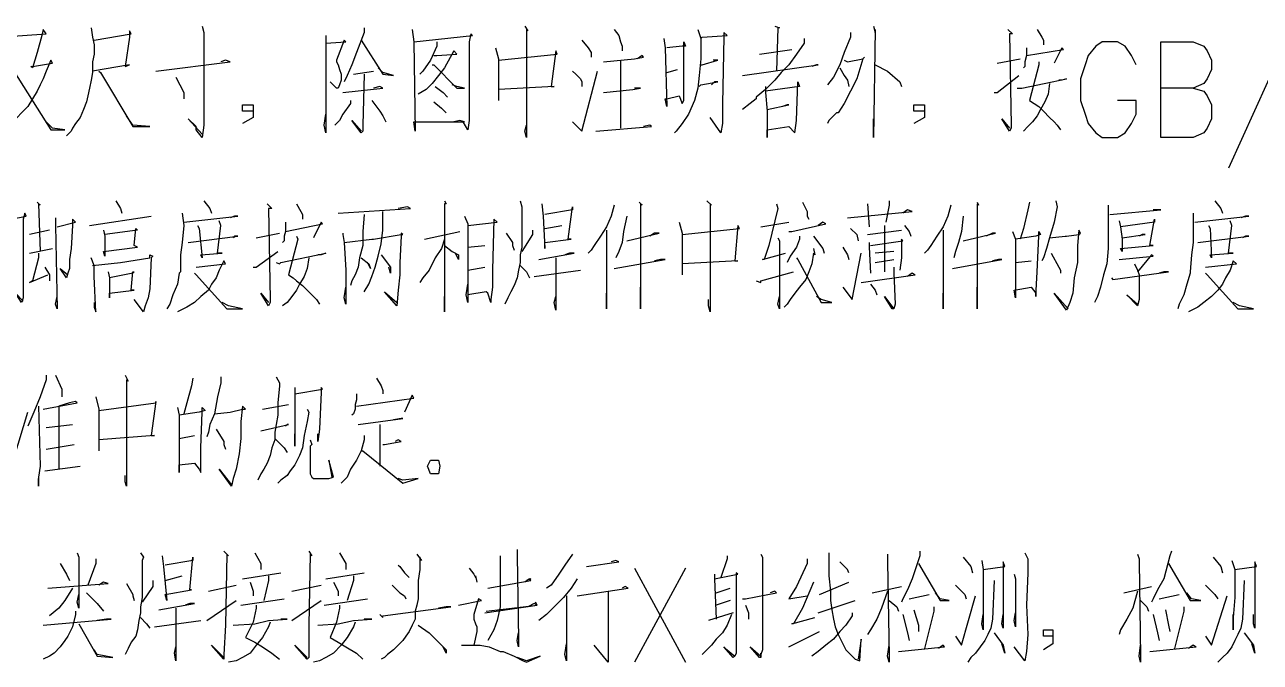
# Model space of a CAD drawing. Header units: millimetres. Extents: x -830 to 4759, y -3917 to 4295.
# Drawn here: x 3325 to 3847, y 3192 to 3461 of the extents above; entities that cross this region are included whole.
import ezdxf

# ---------------------------------------------------------------- set-up
doc = ezdxf.new("R2010")
doc.units = ezdxf.units.MM
doc.layers.add('1', color=7, linetype='Continuous')

msp = doc.modelspace()

# ---------------------------------------------------------------- linework, layer by layer
at = {"layer": '1', "color": 0, "lineweight": 25}
for points in [[(3314.21, 3456.11), (3334.41, 3457.41), (3333.1, 3459.37), (3332.45, 3456.76), (3330.5, 3449.6), (3328.54, 3443.08), (3327.89, 3443.73), (3328.54, 3443.73), (3337.01, 3445.03), (3336.36, 3446.34), (3334.41, 3441.78), (3333.1, 3438.52), (3331.8, 3435.91), (3330.5, 3433.31), (3328.54, 3430.05), (3326.59, 3426.79), (3323.98, 3424.18), (3322.03, 3422.23), (3319.42, 3419.62), (3316.16, 3417.67), (3314.21, 3415.71)], [(3353.3, 3460.02), (3353.95, 3456.11), (3354.61, 3452.85), (3354.61, 3448.94), (3353.95, 3445.69), (3353.95, 3441.12), (3353.3, 3437.87), (3352.65, 3434.61), (3352, 3431.35), (3351.35, 3428.74), (3350.04, 3425.49), (3348.74, 3422.23), (3346.79, 3419.62), (3345.48, 3417.67), (3344.83, 3416.36), (3342.88, 3414.41)], [(3354.61, 3454.81), (3370.24, 3457.41), (3369.59, 3458.72), (3369.59, 3456.11), (3367.64, 3443.73), (3369.59, 3444.38), (3353.95, 3441.78)], [(3400.22, 3460.67), (3400.87, 3458.07), (3400.87, 3419.62), (3400.87, 3418.97), (3400.22, 3413.76), (3397.61, 3417.02), (3397.61, 3418.32), (3394.35, 3421.58), (3400.22, 3415.06)], [(3468.64, 3460.02), (3468.64, 3458.07), (3465.38, 3449.6), (3463.42, 3444.38), (3461.47, 3439.82), (3460.16, 3437.22)], [(3488.83, 3459.37), (3489.49, 3454.16), (3490.14, 3416.36), (3489.49, 3420.27), (3510.99, 3420.27), (3509.03, 3420.93), (3506.43, 3420.27)], [(3536.4, 3460.67), (3537.7, 3458.72), (3537.05, 3459.37), (3537.05, 3413.76), (3536.4, 3416.36), (3537.05, 3418.97)], [(3574.19, 3459.37), (3576.15, 3456.76), (3576.8, 3454.16), (3577.45, 3452.2), (3577.45, 3450.25)], [(3609.38, 3459.37), (3610.68, 3455.46), (3610.68, 3446.99), (3610.03, 3439.82), (3609.38, 3434.61), (3608.08, 3429.4), (3605.47, 3423.53), (3602.86, 3419.62), (3600.26, 3416.36), (3599.61, 3415.71)], [(3641.96, 3460.67), (3643.92, 3460.02), (3643.26, 3460.02), (3642.61, 3441.78)], [(3683.66, 3460.67), (3684.31, 3458.07), (3684.31, 3459.37), (3683.66, 3413.76), (3683.66, 3417.02), (3683.66, 3421.58)], [(3740.35, 3459.37), (3742.31, 3457.41), (3741, 3457.41), (3741.66, 3418.97), (3741.66, 3417.67), (3741, 3416.36), (3737.75, 3421.58), (3741, 3417.67)], [(3752.73, 3459.37), (3754.69, 3456.11), (3755.34, 3454.81), (3755.34, 3452.85)], [(3860.9, 3461.32), (3833.53, 3400.73)], [(3452.35, 3456.76), (3452.35, 3452.85), (3452.35, 3415.71), (3451.69, 3418.97), (3452.35, 3423.53)], [(3452.35, 3453.51), (3460.82, 3454.16), (3460.16, 3454.81), (3456.91, 3446.34), (3456.91, 3445.69), (3457.56, 3444.38), (3458.21, 3442.43), (3458.86, 3440.47), (3458.86, 3437.87), (3458.21, 3435.91), (3457.56, 3434.61), (3456.91, 3434.61), (3454.3, 3437.22)], [(3467.33, 3454.81), (3476.45, 3440.47), (3481.02, 3439.82), (3476.45, 3441.12), (3474.5, 3443.08)], [(3489.49, 3454.16), (3514.25, 3456.76), (3513.6, 3457.41), (3512.94, 3454.16), (3512.94, 3420.93), (3512.29, 3417.02), (3510.34, 3420.27)], [(3499.26, 3454.16), (3499.26, 3452.2), (3496.65, 3446.34), (3493.4, 3441.78), (3492.09, 3440.47)], [(3560.51, 3454.81), (3563.12, 3451.55), (3564.42, 3449.6), (3564.42, 3447.64)], [(3595.05, 3455.46), (3595.7, 3451.55), (3596.35, 3426.79), (3595.7, 3430.05), (3596.35, 3430.05), (3601.56, 3431.35), (3602.86, 3428.09), (3603.52, 3429.4), (3603.52, 3441.78), (3603.52, 3454.16), (3604.17, 3452.2), (3602.86, 3452.2), (3596.35, 3451.55)], [(3610.68, 3455.46), (3611.34, 3456.11), (3621.76, 3456.76), (3620.46, 3458.07), (3620.46, 3456.11), (3619.81, 3428.09), (3619.81, 3423.53), (3619.81, 3419.62), (3619.15, 3415.71), (3614.59, 3422.23)], [(3654.34, 3455.46), (3654.34, 3453.51), (3651.08, 3448.94), (3647.83, 3444.38), (3644.57, 3441.12), (3641.96, 3437.87), (3638.05, 3433.96), (3634.14, 3430.7), (3634.14, 3430.05), (3631.54, 3428.09), (3628.28, 3425.49)], [(3673.89, 3458.07), (3673.89, 3456.11), (3671.28, 3449.6), (3669.33, 3444.38), (3666.72, 3439.17), (3664.12, 3435.91)], [(3794.44, 3444.38), (3792.48, 3448.29), (3789.87, 3452.2), (3786.62, 3454.16), (3780.1, 3454.16), (3777.49, 3452.2), (3774.24, 3448.29), (3772.93, 3444.38), (3770.98, 3438.52), (3770.98, 3429.4), (3772.93, 3423.53), (3774.24, 3419.62), (3777.49, 3415.71), (3780.1, 3413.76), (3786.62, 3413.76), (3789.87, 3415.71), (3792.48, 3419.62), (3794.44, 3423.53), (3794.44, 3429.4), (3786.62, 3429.4)], [(3818.54, 3434.61), (3823.11, 3433.31), (3824.41, 3431.35), (3826.36, 3427.44), (3826.36, 3421.58), (3824.41, 3417.67), (3823.11, 3415.71), (3818.54, 3413.76), (3804.86, 3413.76), (3804.86, 3454.16), (3818.54, 3454.16), (3823.11, 3452.2), (3824.41, 3450.25), (3826.36, 3446.34), (3826.36, 3442.43), (3824.41, 3438.52), (3823.11, 3436.56), (3818.54, 3434.61), (3804.86, 3434.61)], [(3497.96, 3448.29), (3499.26, 3448.29), (3507.73, 3448.94), (3506.43, 3450.25), (3502.52, 3443.08), (3499.91, 3439.82), (3497.31, 3436.56), (3494.7, 3433.96), (3491.44, 3432)], [(3524.02, 3451.55), (3525.32, 3446.99), (3525.32, 3433.31), (3525.32, 3429.4)], [(3525.32, 3446.34), (3550.09, 3448.94), (3549.43, 3450.25), (3547.48, 3435.26), (3548.78, 3435.26), (3525.32, 3433.96)], [(3569.63, 3445.69), (3582.67, 3446.99), (3586.57, 3447.64), (3585.92, 3448.29), (3583.97, 3446.99)], [(3635.44, 3448.94), (3649.13, 3450.9)], [(3748.17, 3451.55), (3748.17, 3448.29), (3747.52, 3445.69), (3747.52, 3443.73), (3746.87, 3443.08)], [(3748.17, 3448.29), (3763.81, 3450.9), (3763.16, 3451.55), (3759.9, 3445.03)], [(3380.67, 3441.78), (3411.95, 3445.69), (3409.99, 3446.34), (3408.04, 3445.69)], [(3497.31, 3444.38), (3497.96, 3444.38), (3507.73, 3434.61), (3510.99, 3434.61), (3507.73, 3435.26), (3505.78, 3435.91)], [(3576.8, 3446.34), (3576.8, 3417.67)], [(3610.68, 3444.38), (3611.34, 3444.38), (3617.85, 3446.34), (3617.2, 3446.34), (3615.9, 3446.34)], [(3628.28, 3439.82), (3660.21, 3444.38), (3659.55, 3444.38), (3657.6, 3443.73)], [(3671.28, 3446.34), (3672.59, 3445.69), (3679.1, 3446.99), (3679.75, 3447.64), (3679.1, 3446.99), (3676.5, 3438.52), (3673.89, 3433.31), (3671.28, 3428.09), (3668.68, 3424.18), (3668.02, 3424.18), (3664.77, 3420.93), (3664.12, 3419.62)], [(3669.33, 3443.08), (3671.28, 3439.82), (3672.59, 3437.87), (3673.24, 3435.26)], [(3684.31, 3444.38), (3689.53, 3441.78), (3694.74, 3437.22), (3695.39, 3435.26)], [(3735.79, 3445.03), (3745.57, 3446.99)], [(3753.38, 3445.69), (3753.38, 3444.38), (3749.47, 3429.4), (3751.43, 3428.09), (3753.38, 3426.79), (3755.34, 3424.83), (3757.95, 3422.23), (3759.9, 3420.27), (3761.2, 3418.97), (3762.51, 3417.02)], [(3320.72, 3441.78), (3336.36, 3417.02), (3342.22, 3417.02), (3337.01, 3417.67), (3336.36, 3418.32), (3333.75, 3420.93)], [(3356.56, 3441.78), (3357.21, 3441.12), (3370.9, 3418.32), (3371.55, 3418.32), (3378.06, 3418.32), (3370.9, 3418.97), (3368.29, 3422.88)], [(3389.14, 3439.17), (3392.4, 3432.65), (3392.4, 3430.05)], [(3468.64, 3440.47), (3467.98, 3418.97), (3467.98, 3416.36), (3467.33, 3415.71), (3463.42, 3420.93), (3467.33, 3416.36)], [(3464.07, 3440.47), (3472.54, 3441.78)], [(3556.6, 3441.78), (3557.9, 3440.47), (3559.86, 3438.52), (3560.51, 3437.22), (3560.51, 3435.26)], [(3556.6, 3420.27), (3560.51, 3416.36), (3567.03, 3441.78)], [(3596.35, 3441.12), (3600.91, 3442.43)], [(3734.49, 3432.65), (3735.79, 3432.65), (3744.91, 3439.82)], [(3744.26, 3434.61), (3745.57, 3434.61), (3746.22, 3434.61), (3765.11, 3438.52), (3763.16, 3437.87), (3761.86, 3437.87)], [(3459.51, 3432.65), (3476.45, 3434.61), (3475.15, 3435.26), (3472.54, 3434.61)], [(3498.61, 3435.26), (3501.87, 3432.65), (3503.82, 3430.7)], [(3569.63, 3432.65), (3582.01, 3433.96), (3585.27, 3434.61), (3583.97, 3434.61), (3582.67, 3434.61)], [(3610.03, 3435.26), (3610.68, 3435.91), (3617.85, 3437.22), (3616.55, 3437.22), (3615.25, 3435.91)], [(3638.05, 3435.26), (3638.05, 3432.65), (3638.7, 3424.83), (3638.7, 3413.76), (3638.7, 3417.02), (3647.83, 3418.32), (3650.43, 3415.71), (3651.08, 3420.93), (3651.73, 3437.22), (3652.39, 3435.26), (3638.05, 3433.31)], [(3757.95, 3436.56), (3757.29, 3432), (3755.99, 3428.74), (3754.04, 3425.49), (3752.73, 3422.88), (3750.78, 3420.27), (3748.82, 3418.32), (3746.87, 3416.36)], [(3421.72, 3424.83), (3417.16, 3424.83), (3417.16, 3427.44), (3421.72, 3427.44), (3421.72, 3422.23), (3417.16, 3419.62)], [(3462.77, 3429.4), (3462.77, 3428.09), (3459.51, 3423.53), (3458.21, 3420.93), (3456.25, 3418.97)], [(3471.89, 3429.4), (3475.15, 3424.83), (3476.45, 3422.88), (3477.76, 3420.27)], [(3497.96, 3428.74), (3501.22, 3426.14), (3503.17, 3424.18)], [(3638.7, 3425.49), (3647.83, 3427.44), (3647.17, 3427.44), (3645.22, 3426.79)], [(3705.17, 3424.83), (3700.6, 3424.83), (3700.6, 3427.44), (3705.17, 3427.44), (3705.17, 3422.23), (3700.6, 3419.62)], [(3566.38, 3416.36), (3589.83, 3418.32), (3589.18, 3418.97), (3586.57, 3418.32)], [(3330.5, 3386.39), (3331.8, 3385.09), (3331.15, 3385.74), (3331.8, 3365.54)], [(3363.73, 3387.04), (3365.68, 3383.78), (3366.33, 3381.83)], [(3400.87, 3387.04), (3403.48, 3383.78), (3404.13, 3381.83)], [(3427.58, 3385.74), (3429.54, 3383.78), (3428.24, 3383.78), (3428.89, 3345.34), (3428.89, 3344.04), (3428.24, 3342.73), (3424.98, 3347.95), (3428.24, 3344.04)], [(3439.96, 3385.74), (3441.92, 3382.48), (3442.57, 3381.18), (3442.57, 3379.22)], [(3502.52, 3387.04), (3503.17, 3385.74), (3502.52, 3385.74), (3502.52, 3340.13), (3502.52, 3343.38), (3502.52, 3346.64)], [(3534.45, 3387.04), (3535.1, 3384.44), (3535.1, 3383.78), (3535.1, 3372.71), (3535.1, 3367.49), (3534.45, 3364.24), (3534.45, 3360.98), (3533.8, 3357.72), (3533.14, 3354.46), (3531.84, 3351.2), (3530.54, 3348.6), (3529.23, 3345.99), (3527.93, 3343.38)], [(3543.57, 3385.74), (3544.22, 3380.53), (3544.87, 3366.84), (3544.87, 3369.45), (3555.95, 3370.75), (3554.65, 3370.75), (3556.6, 3384.44), (3556.6, 3383.13), (3544.87, 3381.18)], [(3584.62, 3386.39), (3585.92, 3385.09), (3585.27, 3385.74), (3585.27, 3341.43), (3585.27, 3344.69), (3585.27, 3350.55)], [(3613.29, 3387.04), (3615.25, 3385.09), (3614.59, 3385.74), (3614.59, 3340.13), (3613.94, 3342.73), (3613.94, 3345.34)], [(3642.61, 3385.74), (3643.26, 3383.78), (3639.35, 3368.15), (3637.4, 3362.28), (3636.75, 3362.28), (3646.52, 3364.89)], [(3653.69, 3386.39), (3655.64, 3382.48), (3655.64, 3380.53), (3656.3, 3379.22)], [(3681.06, 3385.74), (3681.71, 3375.96)], [(3690.18, 3387.04), (3690.18, 3385.09), (3688.88, 3377.92)], [(3727.32, 3386.39), (3727.97, 3385.09), (3727.32, 3385.74), (3727.32, 3341.43), (3727.32, 3344.69), (3727.32, 3350.55)], [(3749.47, 3386.39), (3748.82, 3383.13), (3746.87, 3375.31), (3745.57, 3370.75)], [(3760.55, 3387.04), (3761.2, 3384.44), (3759.9, 3377.92), (3757.95, 3371.4), (3756.64, 3366.84), (3755.34, 3362.93), (3754.69, 3361.63)], [(3827.67, 3387.04), (3830.27, 3383.78), (3830.92, 3381.83)], [(3319.42, 3379.22), (3325.93, 3380.53), (3325.28, 3381.83), (3324.63, 3379.22), (3324.63, 3347.95), (3324.63, 3345.99), (3323.98, 3344.04), (3321.37, 3347.95), (3324.63, 3344.69)], [(3352.65, 3376.62), (3378.71, 3380.53)], [(3391.75, 3381.83), (3392.4, 3376.62), (3391.75, 3369.45), (3391.09, 3364.24), (3391.09, 3357.07), (3390.44, 3356.42), (3389.79, 3351.86), (3387.84, 3347.29), (3386.53, 3343.38), (3385.23, 3341.43)], [(3392.4, 3377.92), (3415.2, 3380.53), (3413.9, 3380.53), (3411.95, 3379.87)], [(3457.56, 3381.83), (3488.18, 3383.78), (3486.88, 3384.44), (3482.97, 3383.78)], [(3468.64, 3381.18), (3467.98, 3374.01), (3467.98, 3368.15), (3466.68, 3362.93), (3466.03, 3359.02), (3464.73, 3355.77), (3463.42, 3353.16), (3462.77, 3351.2)], [(3468.64, 3348.6), (3470.59, 3351.86), (3471.89, 3355.11), (3473.2, 3359.02), (3474.5, 3363.58), (3475.8, 3368.8), (3476.45, 3374.66), (3476.45, 3382.48)], [(3510.99, 3380.53), (3512.29, 3377.27), (3512.29, 3344.04), (3511.64, 3347.29), (3512.29, 3351.86)], [(3574.19, 3385.09), (3572.89, 3380.53), (3570.94, 3375.96), (3568.33, 3372.06), (3565.72, 3368.15), (3564.42, 3366.19), (3563.12, 3364.89)], [(3579.41, 3380.53), (3578.1, 3374.01), (3577.45, 3369.45), (3576.15, 3365.54), (3574.85, 3362.93)], [(3672.59, 3379.87), (3699.95, 3382.48), (3698, 3383.13), (3696.04, 3381.83)], [(3716.24, 3385.09), (3714.94, 3380.53), (3712.99, 3375.96), (3710.38, 3372.06), (3707.77, 3368.15), (3706.47, 3366.19), (3705.17, 3364.89)], [(3721.46, 3380.53), (3720.8, 3374.01), (3719.5, 3369.45), (3718.2, 3365.54), (3717.55, 3362.93)], [(3782.71, 3385.09), (3782.71, 3380.53), (3782.71, 3373.36), (3782.71, 3366.84), (3782.05, 3360.33), (3780.75, 3355.77), (3779.45, 3350.55), (3778.15, 3346.64), (3776.84, 3344.04)], [(3783.36, 3381.18), (3804.86, 3383.13), (3803.56, 3383.13), (3801.6, 3383.13)], [(3818.54, 3381.83), (3818.54, 3376.62), (3818.54, 3369.45), (3817.89, 3364.24), (3817.24, 3357.07), (3817.24, 3356.42), (3815.94, 3351.86), (3814.63, 3347.29), (3812.68, 3343.38), (3812.03, 3341.43)], [(3819.2, 3377.92), (3842, 3380.53), (3840.7, 3380.53), (3838.74, 3379.87)], [(3338.32, 3379.87), (3338.32, 3376.62), (3338.97, 3341.43), (3338.32, 3343.38), (3338.97, 3346.64)], [(3338.97, 3375.96), (3346.79, 3377.92), (3345.48, 3379.22), (3345.48, 3376.62), (3344.83, 3366.84), (3344.18, 3362.28), (3344.18, 3358.37), (3343.53, 3356.42), (3342.88, 3354.46), (3340.27, 3358.37), (3343.53, 3355.77)], [(3358.51, 3374.66), (3359.17, 3372.06), (3359.17, 3363.58), (3358.51, 3365.54), (3372.85, 3367.49), (3371.55, 3368.15), (3372.2, 3375.31), (3372.85, 3374.66), (3359.17, 3372.71)], [(3398.26, 3376.62), (3398.91, 3375.31), (3400.22, 3362.93), (3399.57, 3364.24), (3408.69, 3364.89), (3406.73, 3364.89), (3408.04, 3376.62), (3407.38, 3378.57)], [(3435.4, 3377.92), (3435.4, 3374.01), (3434.75, 3372.06), (3434.75, 3370.1), (3434.1, 3369.45)], [(3435.4, 3374.01), (3451.04, 3377.27), (3450.39, 3377.92), (3447.13, 3371.4)], [(3512.29, 3376.62), (3524.67, 3377.92), (3523.37, 3379.22), (3522.72, 3357.72), (3522.72, 3350.55), (3522.07, 3345.34), (3522.07, 3344.04), (3520.76, 3347.95), (3520.11, 3348.6), (3512.29, 3347.29)], [(3544.87, 3375.31), (3552.04, 3376.62)], [(3601.56, 3377.92), (3602.86, 3373.36), (3602.86, 3359.67), (3602.86, 3355.77)], [(3602.86, 3372.71), (3626.97, 3375.31), (3626.32, 3376.62), (3625.02, 3361.63), (3626.32, 3361.63), (3602.86, 3360.33)], [(3636.1, 3375.96), (3647.83, 3377.92)], [(3647.83, 3374.01), (3648.48, 3374.01), (3649.13, 3374.01), (3663.46, 3377.27), (3662.16, 3377.92), (3660.21, 3376.62)], [(3673.89, 3375.31), (3676.5, 3372.71), (3677.15, 3370.1)], [(3688.22, 3376.62), (3688.22, 3357.07)], [(3696.7, 3376.62), (3698.65, 3374.01), (3699.3, 3372.06)], [(3787.27, 3378.57), (3787.92, 3375.96), (3788.57, 3370.75), (3788.57, 3365.54), (3787.92, 3366.84), (3801.6, 3368.15), (3800.3, 3368.15), (3802.25, 3379.22), (3802.25, 3377.92), (3787.92, 3375.96)], [(3825.06, 3376.62), (3825.71, 3375.31), (3826.36, 3362.93), (3825.71, 3364.24), (3835.49, 3364.89), (3833.53, 3364.89), (3834.83, 3376.62), (3834.18, 3378.57)], [(3335.71, 3374.66), (3327.24, 3372.71)], [(3394.35, 3369.45), (3415.2, 3372.06), (3413.9, 3372.06), (3413.25, 3371.4)], [(3423.02, 3371.4), (3432.8, 3373.36)], [(3439.96, 3372.06), (3440.62, 3370.75), (3436.71, 3355.77), (3438.66, 3354.46), (3439.96, 3353.16), (3442.57, 3351.2), (3445.18, 3348.6), (3447.13, 3346.64), (3448.44, 3345.34), (3449.74, 3343.38)], [(3459.51, 3373.36), (3459.51, 3372.71), (3460.16, 3369.45), (3460.82, 3357.72), (3460.82, 3347.95), (3460.82, 3343.38), (3460.16, 3345.99), (3460.82, 3350.55)], [(3460.16, 3369.45), (3471.89, 3370.75), (3472.54, 3370.75), (3484.27, 3372.71), (3484.93, 3372.71), (3484.27, 3373.36), (3484.27, 3372.06), (3483.62, 3360.98), (3483.62, 3355.77), (3482.97, 3349.25), (3482.32, 3342.73), (3477.11, 3348.6), (3482.32, 3344.04)], [(3502.52, 3370.75), (3501.22, 3366.84), (3498.61, 3362.93), (3496, 3357.72), (3493.4, 3354.46), (3492.09, 3352.51)], [(3494.05, 3370.75), (3509.03, 3374.01)], [(3528.58, 3373.36), (3531.19, 3369.45), (3531.19, 3368.15), (3531.84, 3366.19)], [(3539.66, 3374.66), (3539.66, 3372.71), (3535.1, 3365.54)], [(3570.94, 3374.66), (3570.94, 3352.51), (3570.94, 3345.99), (3570.94, 3341.43), (3570.94, 3344.04), (3570.94, 3347.95)], [(3579.41, 3370.1), (3593.09, 3373.36), (3591.14, 3373.36), (3589.18, 3372.06)], [(3643.26, 3371.4), (3643.92, 3370.1), (3643.92, 3341.43), (3643.26, 3343.38), (3643.92, 3346.64)], [(3652.39, 3372.06), (3652.39, 3370.75), (3651.08, 3367.49), (3648.48, 3363.58), (3647.17, 3360.98)], [(3658.25, 3372.06), (3662.16, 3366.84), (3662.81, 3364.89)], [(3681.06, 3372.71), (3695.39, 3374.66)], [(3682.36, 3368.15), (3696.04, 3370.1), (3695.39, 3370.75), (3695.39, 3362.93), (3694.74, 3357.72)], [(3712.99, 3374.66), (3712.99, 3352.51), (3712.99, 3345.99), (3712.99, 3341.43), (3712.99, 3344.04), (3712.99, 3347.95)], [(3721.46, 3370.1), (3735.14, 3373.36), (3733.84, 3373.36), (3731.23, 3372.06)], [(3742.31, 3374.01), (3743.61, 3370.75), (3743.61, 3361.63), (3743.61, 3353.81), (3743.61, 3345.99), (3742.96, 3349.25), (3750.13, 3350.55), (3752.08, 3347.95), (3752.08, 3346.64), (3752.73, 3357.07), (3753.38, 3372.06), (3753.38, 3374.01), (3754.04, 3372.71), (3752.08, 3372.06), (3743.61, 3370.75)], [(3757.95, 3371.4), (3764.46, 3372.06), (3765.11, 3372.06), (3770.33, 3372.71), (3770.98, 3373.36), (3770.33, 3374.66), (3769.67, 3368.15), (3769.67, 3360.98), (3768.37, 3354.46), (3767.72, 3347.95), (3766.42, 3344.04), (3765.11, 3340.78), (3759.9, 3347.95), (3765.76, 3341.43)], [(3788.57, 3371.4), (3798.34, 3372.71), (3797.04, 3372.71), (3795.74, 3372.06)], [(3820.5, 3369.45), (3842, 3372.06), (3840.7, 3372.06), (3839.4, 3371.4)], [(3327.24, 3364.89), (3337.01, 3366.84)], [(3331.15, 3364.89), (3331.15, 3362.93), (3328.54, 3353.16), (3327.24, 3352.51), (3335.06, 3355.77)], [(3421.72, 3359.02), (3423.02, 3359.02), (3432.15, 3365.54)], [(3431.49, 3360.98), (3432.8, 3360.33), (3433.45, 3360.98), (3452.35, 3364.89), (3450.39, 3364.24), (3449.09, 3364.24)], [(3502.52, 3368.15), (3505.78, 3365.54), (3508.38, 3364.24), (3508.38, 3362.28), (3507.08, 3364.89)], [(3512.29, 3367.49), (3519.46, 3368.15)], [(3542.27, 3362.28), (3557.25, 3364.89), (3555.3, 3364.89), (3553.34, 3364.24)], [(3658.25, 3366.84), (3658.9, 3364.24), (3658.25, 3364.89), (3657.6, 3360.33), (3656.3, 3357.07), (3654.99, 3353.81), (3652.39, 3350.55), (3650.43, 3347.95), (3648.48, 3345.34), (3647.17, 3343.38), (3645.87, 3342.08)], [(3670.63, 3367.49), (3672.59, 3364.24), (3673.24, 3362.28)], [(3670.63, 3350.55), (3674.54, 3345.34), (3678.45, 3364.89)], [(3681.71, 3369.45), (3681.71, 3367.49), (3682.36, 3356.42)], [(3692.13, 3365.54), (3684.31, 3364.89)], [(3758.6, 3364.89), (3761.86, 3359.02), (3762.51, 3357.72), (3762.51, 3356.42)], [(3354.61, 3344.04), (3354.61, 3342.08), (3355.26, 3340.13), (3354.61, 3355.11), (3354.61, 3359.67), (3353.3, 3362.93)], [(3353.95, 3359.67), (3365.68, 3360.98), (3378.06, 3362.93), (3378.06, 3364.24), (3379.37, 3363.58), (3378.71, 3362.93), (3378.06, 3349.9), (3377.41, 3345.99), (3376.11, 3342.73), (3375.46, 3340.13), (3371.55, 3345.34)], [(3397.61, 3359.02), (3409.99, 3360.33), (3409.34, 3361.63), (3407.38, 3357.72), (3406.08, 3354.46), (3404.13, 3351.86), (3402.82, 3349.25), (3399.57, 3346.64), (3396.96, 3344.04), (3393.7, 3342.08), (3389.79, 3340.13)], [(3445.18, 3362.93), (3444.53, 3358.37), (3443.22, 3355.11), (3441.27, 3351.86), (3439.96, 3349.25), (3438.01, 3346.64), (3436.06, 3344.04), (3434.1, 3342.73)], [(3467.33, 3362.93), (3470.59, 3360.33), (3471.24, 3358.37), (3469.94, 3360.98)], [(3475.8, 3364.24), (3479.71, 3359.02), (3479.71, 3356.42), (3479.06, 3359.02)], [(3534.45, 3359.67), (3537.05, 3357.07), (3538.36, 3354.46)], [(3549.43, 3362.93), (3549.43, 3340.78), (3548.78, 3344.04), (3549.43, 3346.64)], [(3574.19, 3358.37), (3595.7, 3362.28), (3593.74, 3362.28), (3591.14, 3361.63)], [(3651.08, 3362.93), (3651.73, 3362.28), (3661.51, 3344.04), (3666.07, 3344.04), (3661.51, 3345.34), (3659.55, 3346.64)], [(3684.31, 3360.98), (3692.13, 3362.28)], [(3716.89, 3358.37), (3737.75, 3362.28), (3736.44, 3362.28), (3733.84, 3361.63)], [(3743.61, 3360.98), (3750.13, 3361.63)], [(3787.27, 3362.28), (3801.6, 3363.58), (3800.95, 3364.24), (3795.09, 3357.07)], [(3793.78, 3360.33), (3795.09, 3357.72), (3795.74, 3355.77), (3795.74, 3352.51), (3795.74, 3348.6), (3795.74, 3345.34), (3795.09, 3342.73), (3790.53, 3347.29), (3795.09, 3343.38)], [(3823.76, 3359.02), (3836.79, 3360.33), (3835.49, 3361.63), (3834.18, 3357.72), (3832.23, 3354.46), (3830.92, 3351.86), (3828.97, 3349.25), (3826.36, 3346.64), (3823.11, 3344.04), (3820.5, 3342.08), (3816.59, 3340.13)], [(3333.75, 3359.02), (3335.71, 3355.77), (3335.71, 3353.16)], [(3360.47, 3357.07), (3361.12, 3354.46), (3361.12, 3345.99), (3361.12, 3347.95), (3371.55, 3349.25), (3370.24, 3349.25), (3370.9, 3357.07), (3371.55, 3357.07), (3370.9, 3356.42), (3361.12, 3354.46)], [(3396.96, 3356.42), (3397.61, 3355.77), (3410.64, 3341.43), (3417.16, 3341.43), (3411.29, 3342.73), (3408.69, 3344.04)], [(3512.29, 3357.72), (3519.46, 3359.02)], [(3540.31, 3355.11), (3559.86, 3357.72)], [(3634.14, 3353.16), (3636.1, 3352.51), (3636.1, 3353.16), (3649.78, 3357.07)], [(3678.45, 3352.51), (3701.26, 3355.77), (3699.95, 3356.42), (3698, 3355.11)], [(3692.13, 3359.02), (3692.13, 3356.42), (3692.79, 3343.38), (3692.13, 3341.43), (3691.48, 3341.43), (3688.22, 3346.64), (3692.13, 3341.43)], [(3784.01, 3354.46), (3784.66, 3353.81), (3808.12, 3357.07), (3806.16, 3357.07), (3804.21, 3356.42)], [(3823.76, 3356.42), (3824.41, 3355.77), (3837.44, 3341.43), (3843.96, 3341.43), (3838.09, 3342.73), (3835.49, 3344.04)], [(3682.36, 3351.86), (3684.31, 3349.25), (3684.97, 3347.29)], [(3334.41, 3313.41), (3334.41, 3311.46), (3331.8, 3304.29), (3329.19, 3297.77), (3326.59, 3291.91)], [(3338.32, 3313.41), (3340.92, 3307.55), (3340.92, 3305.59), (3340.92, 3304.29)], [(3367.64, 3313.41), (3368.94, 3310.8), (3368.29, 3311.46), (3368.29, 3266.5), (3367.64, 3268.45), (3367.64, 3271.06)], [(3408.04, 3312.76), (3408.04, 3310.15), (3406.73, 3304.29), (3405.43, 3297.12), (3403.48, 3292.56), (3402.82, 3289.3), (3402.17, 3287.35)], [(3431.49, 3312.76), (3432.8, 3310.15), (3432.8, 3308.85), (3432.15, 3301.68), (3432.15, 3296.47), (3431.49, 3292.56), (3430.84, 3289.3), (3430.84, 3286.04), (3429.54, 3282.79), (3428.89, 3279.53), (3427.58, 3276.27), (3426.28, 3273.66), (3424.98, 3271.71), (3423.67, 3269.1)], [(3396.31, 3312.11), (3395.66, 3308.85), (3393.7, 3301.68), (3392.4, 3297.12)], [(3439.31, 3308.2), (3439.31, 3305.59), (3439.31, 3287.35), (3439.31, 3283.44), (3439.31, 3285.39), (3439.31, 3288.65)], [(3439.31, 3305.59), (3451.04, 3307.55), (3450.39, 3308.2), (3450.39, 3306.24), (3449.74, 3290.61), (3449.09, 3285.39), (3449.09, 3286.7), (3449.09, 3288.65)], [(3473.85, 3312.11), (3475.8, 3308.85), (3476.45, 3306.9), (3476.45, 3305.59)], [(3333.1, 3299.08), (3347.44, 3301.68), (3346.79, 3302.33), (3344.18, 3301.68), (3339.62, 3300.38), (3339.62, 3273.66)], [(3355.26, 3304.29), (3356.56, 3299.08), (3356.56, 3286.04), (3356.56, 3281.48)], [(3356.56, 3298.42), (3380.67, 3301.68), (3380.67, 3302.33), (3378.71, 3288), (3380.02, 3288), (3356.56, 3286.04)], [(3465.38, 3305.59), (3465.38, 3302.99), (3464.73, 3301.03), (3464.73, 3299.08), (3464.07, 3297.12), (3463.42, 3296.47)], [(3465.38, 3300.38), (3489.49, 3303.64), (3488.83, 3304.94), (3485.58, 3297.77)], [(3318.12, 3280.83), (3318.12, 3281.48), (3320.72, 3278.22), (3326.59, 3297.77)], [(3331.15, 3300.38), (3331.8, 3274.97), (3331.15, 3270.41), (3331.15, 3266.5), (3331.15, 3269.75)], [(3389.79, 3299.73), (3390.44, 3296.47), (3390.44, 3287.35), (3390.44, 3279.53), (3390.44, 3272.36), (3390.44, 3275.62), (3396.96, 3276.27), (3398.91, 3273.66), (3399.57, 3272.36), (3399.57, 3282.79), (3400.22, 3297.77), (3400.22, 3299.73), (3401.52, 3298.42), (3398.91, 3297.77), (3390.44, 3296.47)], [(3405.43, 3297.12), (3411.95, 3297.77), (3417.16, 3299.08), (3418.46, 3299.08), (3417.16, 3300.38), (3416.51, 3293.86), (3416.51, 3286.7), (3415.86, 3280.18), (3414.55, 3273.66), (3413.25, 3269.75), (3412.6, 3266.5), (3407.38, 3273.66), (3412.6, 3267.15)], [(3425.63, 3299.08), (3436.71, 3301.03)], [(3444.53, 3299.08), (3445.18, 3297.77), (3444.53, 3293.86), (3443.22, 3288), (3442.57, 3282.79), (3441.27, 3279.53), (3439.31, 3275.62), (3437.36, 3273.01), (3436.06, 3271.06), (3433.45, 3269.1), (3432.15, 3267.8)], [(3334.41, 3291.26), (3345.48, 3292.56)], [(3424.98, 3289.95), (3436.71, 3292.56), (3436.06, 3292.56), (3435.4, 3291.91)], [(3466.03, 3292.56), (3484.93, 3295.17), (3484.27, 3295.17), (3481.02, 3294.51)], [(3475.15, 3292.56), (3475.15, 3290.61), (3475.15, 3274.97)], [(3390.44, 3286.7), (3396.96, 3288)], [(3406.08, 3290.61), (3409.34, 3285.39), (3409.34, 3284.09), (3409.99, 3282.13)], [(3430.84, 3286.7), (3434.75, 3282.79), (3436.06, 3280.83)], [(3468.64, 3288), (3468.64, 3286.04), (3467.33, 3281.48), (3465.38, 3277.57), (3462.77, 3273.66), (3461.47, 3270.41), (3458.86, 3267.8)], [(3334.41, 3282.13), (3346.13, 3284.09)], [(3445.83, 3286.04), (3446.48, 3284.09), (3445.83, 3283.44), (3445.83, 3273.01), (3445.83, 3271.71), (3446.48, 3270.41), (3447.13, 3269.75), (3448.44, 3269.75), (3452.35, 3269.75), (3453.65, 3269.75), (3455.6, 3270.41), (3453.65, 3277.57), (3454.95, 3270.41)], [(3467.33, 3281.48), (3467.98, 3281.48), (3484.93, 3267.8), (3491.44, 3269.75), (3484.93, 3269.1), (3482.97, 3269.75)], [(3476.45, 3284.09), (3477.11, 3284.09), (3484.27, 3285.39), (3482.97, 3286.04), (3481.67, 3285.39)], [(3499.91, 3277.57), (3500.56, 3274.97), (3499.91, 3271.71), (3496.65, 3271.71), (3495.35, 3274.97), (3496.65, 3277.57), (3499.91, 3277.57)], [(3333.75, 3273.01), (3348.74, 3274.97)], [(3533.14, 3239.78), (3533.14, 3237.17), (3533.8, 3201.99), (3533.8, 3198.73), (3533.14, 3201.34), (3533.8, 3204.59)], [(3347.44, 3238.48), (3348.09, 3236.52), (3348.09, 3215.02), (3347.44, 3217.63), (3348.09, 3220.88)], [(3355.26, 3235.87), (3355.26, 3233.92), (3352, 3224.79)], [(3374.15, 3238.48), (3375.46, 3236.52), (3374.8, 3235.22), (3374.8, 3224.79), (3374.8, 3219.58), (3374.15, 3215.67), (3374.15, 3213.06), (3373.5, 3209.81), (3372.85, 3205.9), (3372.2, 3203.29), (3370.24, 3200.68), (3368.94, 3198.08), (3367.64, 3195.47)], [(3383.28, 3237.17), (3383.93, 3232.61), (3385.23, 3218.28), (3384.58, 3220.88), (3395.66, 3222.84), (3395, 3222.84), (3396.31, 3236.52), (3396.31, 3235.22), (3384.58, 3233.26)], [(3409.34, 3239.13), (3411.29, 3237.17), (3410.64, 3237.83), (3409.99, 3207.85), (3409.34, 3195.47), (3409.34, 3194.17), (3409.34, 3193.52), (3404.13, 3199.38), (3409.34, 3194.17)], [(3422.37, 3238.48), (3424.98, 3233.92), (3424.98, 3231.31)], [(3445.18, 3239.13), (3446.48, 3237.17), (3445.83, 3237.83), (3445.18, 3207.85), (3445.18, 3195.47), (3445.18, 3194.17), (3444.53, 3193.52), (3439.31, 3199.38), (3444.53, 3194.17)], [(3458.21, 3238.48), (3460.82, 3233.92), (3460.82, 3231.31)], [(3490.79, 3237.83), (3492.74, 3235.22), (3492.09, 3236.52), (3492.09, 3231.31), (3491.44, 3226.75), (3491.44, 3222.84), (3491.44, 3218.93), (3490.79, 3216.32), (3490.14, 3213.72), (3490.14, 3210.46), (3488.83, 3207.85), (3487.53, 3205.25), (3486.23, 3203.29), (3484.93, 3201.34), (3482.97, 3199.38), (3481.02, 3197.43), (3478.41, 3195.47), (3477.11, 3194.17), (3475.8, 3193.52)], [(3525.98, 3237.17), (3525.98, 3223.49), (3525.98, 3222.84), (3525.98, 3215.67), (3524.67, 3209.81), (3523.37, 3205.9), (3520.76, 3201.34)], [(3556.6, 3237.83), (3553.34, 3233.26), (3550.74, 3229.35), (3547.48, 3224.79), (3545.52, 3223.49)], [(3562.47, 3232.61), (3576.15, 3234.57), (3574.85, 3235.22), (3572.89, 3234.57)], [(3621.76, 3237.17), (3621.76, 3235.87), (3619.15, 3228.05)], [(3636.1, 3237.83), (3636.75, 3236.52), (3636.75, 3235.87), (3636.75, 3200.68), (3636.75, 3197.43), (3636.1, 3195.47), (3636.1, 3194.17), (3635.44, 3194.17), (3631.54, 3198.73), (3636.1, 3194.82), (3636.1, 3196.12)], [(3655.64, 3235.87), (3655.64, 3233.92), (3651.08, 3224.14), (3647.83, 3218.93), (3655.64, 3220.23)], [(3664.77, 3238.48), (3664.77, 3237.17), (3664.77, 3228.7), (3665.42, 3222.19), (3665.42, 3218.28), (3666.07, 3214.37), (3666.72, 3210.46), (3667.37, 3207.2), (3668.68, 3203.94), (3669.98, 3201.34), (3671.93, 3197.43), (3673.89, 3195.47), (3675.84, 3193.52), (3677.8, 3192.87), (3678.45, 3201.99), (3677.15, 3193.52)], [(3673.24, 3230.01), (3672.59, 3231.31), (3669.33, 3234.57)], [(3689.53, 3237.83), (3689.53, 3235.87), (3689.53, 3234.57), (3690.18, 3194.82), (3690.18, 3192.21), (3689.53, 3194.82), (3690.18, 3199.38)], [(3703.21, 3239.13), (3703.21, 3237.17), (3699.95, 3227.4), (3698, 3222.84), (3696.04, 3218.93), (3695.39, 3217.63)], [(3721.46, 3236.52), (3724.71, 3232.61), (3725.37, 3230.01)], [(3729.28, 3235.22), (3729.93, 3231.31), (3729.93, 3219.58), (3729.93, 3211.11), (3729.93, 3205.9), (3729.28, 3208.5), (3729.93, 3212.41)], [(3729.93, 3231.31), (3739.05, 3232.61), (3738.4, 3234.57), (3738.4, 3222.19), (3738.4, 3211.76), (3738.4, 3211.11), (3738.4, 3206.55), (3737.75, 3208.5), (3738.4, 3212.41)], [(3747.52, 3238.48), (3748.82, 3235.87), (3748.82, 3230.01), (3748.17, 3216.32), (3748.82, 3203.94), (3748.17, 3196.77), (3747.52, 3192.87), (3742.96, 3198.73)], [(3795.09, 3237.83), (3795.74, 3235.87), (3795.74, 3234.57), (3796.39, 3194.82), (3796.39, 3192.21), (3795.74, 3194.82), (3796.39, 3199.38)], [(3809.42, 3239.13), (3808.77, 3237.17), (3806.16, 3227.4), (3803.56, 3222.84), (3801.6, 3218.93), (3800.95, 3217.63)], [(3827.02, 3236.52), (3830.27, 3232.61), (3830.92, 3230.01)], [(3834.83, 3235.22), (3836.14, 3231.31), (3836.14, 3219.58), (3835.49, 3211.11), (3835.49, 3205.9), (3835.49, 3208.5), (3835.49, 3212.41)], [(3836.14, 3231.31), (3845.26, 3232.61), (3844.61, 3234.57), (3844.61, 3222.19), (3844.61, 3211.76), (3844.61, 3211.11), (3844.61, 3206.55), (3843.96, 3208.5), (3843.96, 3212.41)], [(3340.27, 3233.92), (3342.88, 3229.35), (3344.18, 3226.75)], [(3417.16, 3227.4), (3433.45, 3230.01)], [(3452.35, 3227.4), (3468.64, 3230.01)], [(3482.97, 3233.26), (3483.62, 3232.61), (3485.58, 3230.01), (3487.53, 3228.05)], [(3512.94, 3231.96), (3514.9, 3229.35), (3515.55, 3228.05)], [(3582.67, 3231.96), (3604.17, 3192.21)], [(3604.17, 3231.96), (3582.67, 3192.21)], [(3616.55, 3227.4), (3626.32, 3229.35), (3625.67, 3230.01), (3625.67, 3197.43), (3625.67, 3196.12), (3625.02, 3194.82), (3624.37, 3194.17), (3620.46, 3198.73), (3621.11, 3198.08), (3625.02, 3194.82)], [(3616.55, 3229.35), (3616.55, 3227.4), (3617.2, 3210.46)], [(3702.56, 3233.92), (3711.68, 3218.28), (3715.59, 3218.28), (3711.68, 3218.93), (3709.73, 3221.54)], [(3742.96, 3229.35), (3743.61, 3227.4), (3743.61, 3207.2), (3742.96, 3209.81), (3743.61, 3213.06)], [(3808.12, 3233.92), (3817.24, 3218.28), (3821.8, 3218.28), (3817.89, 3218.93), (3815.94, 3221.54)], [(3335.06, 3223.49), (3360.47, 3225.45), (3358.51, 3226.1), (3356.56, 3224.79)], [(3368.29, 3225.45), (3370.9, 3220.88), (3370.9, 3220.23), (3371.55, 3218.28)], [(3379.37, 3226.75), (3379.37, 3224.14), (3374.8, 3217.63)], [(3384.58, 3226.75), (3391.75, 3228.7)], [(3402.82, 3222.19), (3414.55, 3224.79)], [(3420.42, 3226.1), (3421.72, 3222.19), (3421.72, 3220.23)], [(3428.24, 3228.7), (3428.24, 3226.75), (3426.28, 3218.28)], [(3438.01, 3222.19), (3450.39, 3224.79)], [(3455.6, 3226.1), (3457.56, 3222.19), (3457.56, 3220.23)], [(3464.07, 3228.7), (3464.07, 3226.75), (3461.47, 3218.28)], [(3480.36, 3224.79), (3483.62, 3221.54), (3485.58, 3220.23), (3486.23, 3218.93)], [(3515.55, 3228.7), (3516.2, 3226.1)], [(3520.76, 3223.49), (3539.01, 3226.75), (3538.36, 3227.4), (3536.4, 3226.1)], [(3520.76, 3223.49), (3539.01, 3226.75), (3538.36, 3227.4), (3539.01, 3227.4), (3537.05, 3226.75)], [(3558.56, 3227.4), (3555.95, 3223.49), (3552.69, 3219.58), (3548.78, 3215.67), (3545.52, 3212.41), (3542.27, 3209.81)], [(3558.56, 3220.23), (3580.06, 3223.49), (3578.76, 3224.14), (3577.45, 3223.49)], [(3658.25, 3226.1), (3653.69, 3215.02), (3649.78, 3208.5), (3649.13, 3208.5), (3658.9, 3211.11)], [(3660.86, 3220.88), (3673.24, 3226.1)], [(3683.01, 3221.54), (3695.39, 3224.14)], [(3718.2, 3224.79), (3722.11, 3220.88), (3722.76, 3218.93)], [(3734.49, 3226.75), (3733.84, 3210.46), (3733.18, 3206.55), (3731.88, 3203.94), (3730.58, 3201.34), (3728.62, 3198.73), (3726.67, 3196.12), (3724.71, 3194.17), (3723.41, 3192.21)], [(3789.22, 3221.54), (3800.95, 3224.14)], [(3823.76, 3224.79), (3827.67, 3220.88), (3828.97, 3218.93)], [(3840.05, 3226.75), (3839.4, 3210.46), (3838.74, 3206.55), (3837.44, 3203.94), (3836.14, 3201.34), (3834.83, 3198.73), (3832.88, 3196.12), (3830.92, 3194.17), (3828.97, 3192.21)], [(3345.48, 3223.49), (3342.22, 3218.28), (3339.62, 3215.02), (3335.71, 3211.76)], [(3351.35, 3221.54), (3355.91, 3216.97), (3358.51, 3213.72)], [(3416.51, 3216.32), (3434.75, 3218.93)], [(3451.69, 3216.32), (3469.94, 3218.93)], [(3508.38, 3216.32), (3518.16, 3218.28), (3516.85, 3218.93), (3514.9, 3212.41), (3514.9, 3211.11), (3514.9, 3210.46), (3515.55, 3208.5), (3516.2, 3207.2), (3516.2, 3205.25), (3514.9, 3199.38)], [(3553.99, 3220.23), (3553.99, 3192.87), (3553.34, 3195.47), (3553.99, 3200.03)], [(3571.59, 3222.19), (3571.59, 3207.2), (3571.59, 3194.82), (3571.59, 3192.21), (3565.72, 3199.38)], [(3617.2, 3221.54), (3623.06, 3223.49)], [(3628.28, 3218.93), (3629.58, 3218.93), (3642.61, 3221.54), (3641.96, 3222.19), (3640.01, 3221.54)], [(3689.53, 3222.19), (3686.92, 3215.02), (3684.97, 3210.46), (3682.36, 3205.9), (3681.06, 3203.94)], [(3698.65, 3218.93), (3707.12, 3220.88)], [(3718.2, 3203.29), (3720.8, 3199.38), (3726.67, 3220.23)], [(3795.09, 3222.19), (3793.13, 3215.02), (3790.53, 3210.46), (3787.92, 3205.9), (3787.27, 3203.94)], [(3804.21, 3218.93), (3812.68, 3220.88)], [(3823.76, 3203.29), (3826.36, 3199.38), (3832.88, 3220.23)], [(3346.79, 3213.72), (3346.79, 3212.41), (3345.48, 3207.2), (3343.53, 3203.29), (3342.22, 3201.34), (3340.27, 3198.73), (3337.66, 3196.12), (3335.71, 3194.82), (3333.1, 3193.52)], [(3381.97, 3214.37), (3396.96, 3216.97), (3395, 3216.97), (3393.05, 3216.32)], [(3389.14, 3215.02), (3389.14, 3192.87), (3388.49, 3196.12), (3389.14, 3198.73)], [(3402.17, 3209.81), (3414.55, 3218.28)], [(3423.02, 3216.32), (3423.02, 3215.02), (3421.72, 3209.16), (3418.46, 3202.64), (3422.37, 3200.68), (3425.63, 3198.73), (3429.54, 3196.12), (3432.8, 3193.52)], [(3438.01, 3209.81), (3450.39, 3218.28)], [(3458.21, 3216.32), (3458.21, 3215.02), (3456.91, 3209.16), (3454.3, 3202.64), (3457.56, 3200.68), (3460.82, 3198.73), (3465.38, 3196.12), (3467.98, 3193.52)], [(3475.15, 3212.41), (3476.45, 3211.11), (3476.45, 3211.76), (3505.12, 3215.67), (3503.17, 3215.67), (3499.91, 3215.02)], [(3519.46, 3213.06), (3541.61, 3216.32), (3540.31, 3216.97), (3537.7, 3215.67)], [(3520.11, 3213.72), (3541.61, 3216.32), (3540.96, 3217.63)], [(3623.06, 3218.28), (3617.2, 3216.32)], [(3629.58, 3216.32), (3630.88, 3213.06), (3630.88, 3211.76), (3630.88, 3210.46)], [(3660.21, 3213.06), (3675.84, 3218.28)], [(3690.18, 3218.28), (3693.44, 3215.67), (3694.09, 3213.72)], [(3700.6, 3214.37), (3702.56, 3207.85), (3702.56, 3205.25)], [(3709.08, 3215.67), (3709.08, 3213.72), (3705.17, 3198.08)], [(3796.39, 3218.28), (3799, 3215.67), (3799.65, 3213.72)], [(3806.82, 3214.37), (3808.12, 3207.85), (3808.77, 3205.25)], [(3814.63, 3215.67), (3814.63, 3213.72), (3810.73, 3198.08)], [(3333.1, 3207.85), (3361.77, 3210.46), (3359.82, 3210.46), (3355.91, 3209.81)], [(3348.09, 3208.5), (3355.91, 3194.82), (3362.42, 3194.17), (3355.91, 3195.47), (3354.61, 3197.43)], [(3374.15, 3211.11), (3376.76, 3208.5), (3378.06, 3206.55)], [(3380.02, 3207.2), (3399.57, 3209.81)], [(3428.89, 3209.16), (3428.24, 3207.2), (3425.63, 3202.64), (3423.02, 3199.38), (3420.42, 3196.12), (3417.16, 3194.17), (3414.55, 3192.87), (3411.29, 3192.21)], [(3413.25, 3207.85), (3422.37, 3208.5), (3428.24, 3209.81), (3436.06, 3210.46), (3435.4, 3210.46), (3433.45, 3210.46)], [(3464.73, 3209.16), (3464.07, 3207.2), (3461.47, 3202.64), (3458.86, 3199.38), (3455.6, 3196.12), (3452.35, 3194.17), (3449.74, 3192.87), (3447.13, 3192.21)], [(3449.09, 3207.85), (3457.56, 3208.5), (3464.07, 3209.81), (3471.89, 3210.46), (3470.59, 3210.46), (3468.64, 3210.46)], [(3623.72, 3212.41), (3621.76, 3207.85), (3619.81, 3204.59), (3617.2, 3201.99), (3615.25, 3199.38), (3613.29, 3197.43), (3611.34, 3195.47)], [(3624.37, 3213.06), (3613.94, 3209.81)], [(3674.54, 3213.06), (3674.54, 3211.76), (3671.93, 3207.85), (3669.33, 3205.25), (3666.72, 3201.99), (3663.46, 3199.38), (3660.21, 3196.77), (3657.6, 3194.82)], [(3696.04, 3212.41), (3698, 3204.59), (3698.65, 3201.34)], [(3801.6, 3212.41), (3803.56, 3204.59), (3804.21, 3201.34)], [(3491.44, 3207.85), (3496, 3204.59), (3499.26, 3201.34), (3501.22, 3199.38), (3503.17, 3197.43), (3503.17, 3196.12), (3501.87, 3198.73)], [(3647.83, 3198.73), (3660.86, 3205.25)], [(3734.49, 3204.59), (3738.4, 3199.38), (3739.05, 3196.12), (3737.75, 3200.03)], [(3759.25, 3203.29), (3755.34, 3203.29), (3755.34, 3205.9), (3759.25, 3205.9), (3759.25, 3200.03), (3755.34, 3197.43)], [(3840.05, 3204.59), (3843.96, 3199.38), (3844.61, 3196.12), (3843.31, 3200.03)], [(3509.69, 3199.38), (3513.6, 3199.38), (3517.51, 3199.38), (3521.41, 3198.73), (3525.98, 3196.77), (3527.28, 3196.77), (3531.84, 3194.82), (3535.75, 3192.87), (3537.05, 3192.21), (3542.92, 3194.82), (3537.05, 3192.87), (3533.14, 3194.17)], [(3694.09, 3196.77), (3713.64, 3198.73), (3712.99, 3199.38), (3711.03, 3198.08)], [(3800.3, 3196.77), (3819.85, 3198.73), (3818.54, 3199.38), (3816.59, 3198.08)]]:
    msp.add_lwpolyline(points, dxfattribs=at)

doc.saveas('drawing.dxf')
